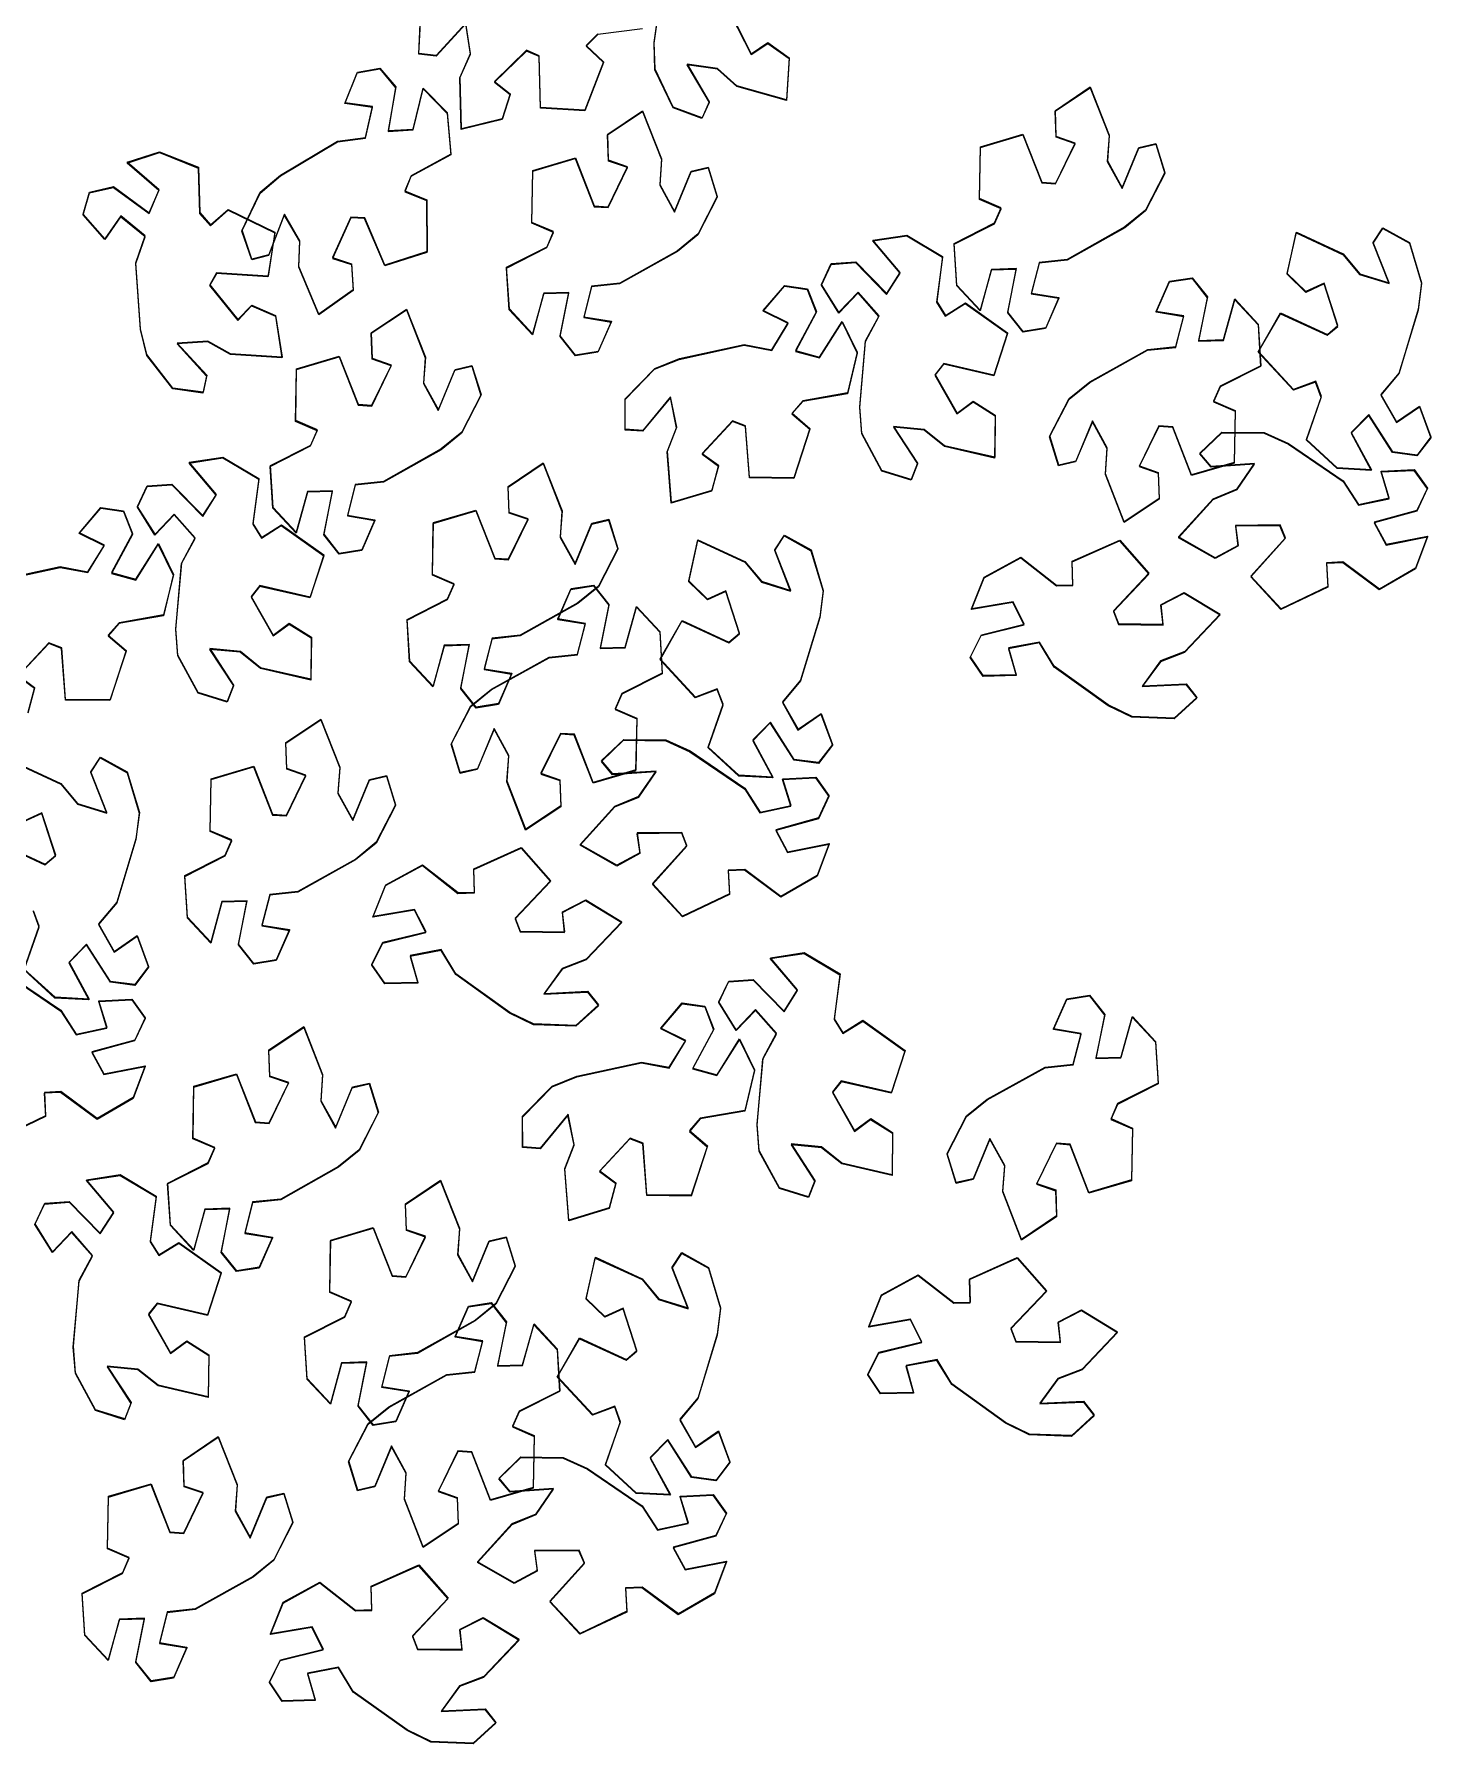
# Model space of a CAD drawing. Header units: centimetres. Extents: x -3096 to 17897, y -3131 to 15798.
# Drawn here: x 3014.8 to 3117.9, y 4202.6 to 4328.8 of the extents above; entities that cross this region are included whole.
import ezdxf

# ---------------------------------------------------------------- set-up
doc = ezdxf.new("R2010")
doc.units = ezdxf.units.CM
doc.layers.add('A-ANNO SYMB', color=3, linetype='Continuous', lineweight=13)
doc.layers.add('alberi', color=74, linetype='Continuous')

msp = doc.modelspace()

# ---------------------------------------------------------------- linework, layer by layer
at = {"layer": 'A-ANNO SYMB'}
for points in [[(3066.24, 4330.32), (3067.72, 4327.38), (3068.95, 4328.21), (3070.52, 4327.1), (3070.33, 4323.99), (3066.67, 4325.03), (3065.24, 4326.29), (3062.99, 4326.63), (3064.61, 4323.85), (3064.09, 4322.67), (3061.97, 4323.44), (3060.63, 4326.26), (3060.57, 4328.22), (3061.24, 4333.06)], [(3056.39, 4328.87), (3055.55, 4327.99), (3056.82, 4326.8), (3056.82, 4326.8), (3055.45, 4323.23), (3052.18, 4323.43), (3052.08, 4327.23), (3051.14, 4327.65), (3048.78, 4325.35), (3049.94, 4324.42), (3049.35, 4322.59), (3046.33, 4321.85), (3046.23, 4325.66), (3047, 4327.4), (3046.65, 4329.65), (3044.48, 4327.27), (3043.2, 4327.42), (3043.31, 4329.67)], [(3011.94, 4288.5), (3016.72, 4289.54), (3018.77, 4289.14), (3019.98, 4291.13), (3018.14, 4292.04), (3019.72, 4293.89), (3021.39, 4293.66), (3022.05, 4291.97), (3022.05, 4291.97), (3020.51, 4289.09), (3022.29, 4288.6), (3023.97, 4291.23), (3025.07, 4288.96), (3024.35, 4285.97), (3021.06, 4285.39), (3020.26, 4284.47), (3021.59, 4283.35), (3021.59, 4283.35), (3020.4, 4279.7), (3017.12, 4279.74), (3016.83, 4283.54), (3015.88, 4283.91), (3013.63, 4281.5), (3014.83, 4280.62), (3014.33, 4278.77)], [(3013.31, 4275.12), (3016.77, 4273.53), (3018, 4272.06), (3020.16, 4271.38), (3018.99, 4274.38), (3019.69, 4275.47), (3021.66, 4274.38), (3022.56, 4271.39), (3022.31, 4269.44), (3020.9, 4264.76), (3019.55, 4263.16), (3020.7, 4261.14), (3022.4, 4262.3), (3023.24, 4260.02), (3022.22, 4258.68), (3020.43, 4258.92), (3020.43, 4258.92), (3018.66, 4261.67), (3017.37, 4260.35), (3018.85, 4257.61), (3016.34, 4257.75), (3014.07, 4259.83), (3015.17, 4262.99), (3014.75, 4264.13)], [(3012.14, 4269.17), (3015.6, 4267.58), (3016.39, 4268.24), (3015.37, 4271.37), (3014.03, 4270.75)], [(3012.73, 4259.54), (3016.77, 4256.79), (3017.9, 4255.03), (3020.18, 4255.52), (3019.57, 4257.49), (3022, 4257.61), (3022.98, 4256.24), (3022.22, 4254.59), (3022.22, 4254.59), (3019.06, 4253.73), (3019.94, 4252.1), (3023, 4252.7), (3022.11, 4250.34), (3019.44, 4248.8), (3016.76, 4250.79), (3015.55, 4250.73), (3015.64, 4248.99), (3015.64, 4248.99), (3012.19, 4247.35)]]:
    msp.add_lwpolyline(points, dxfattribs=at)
for points in [[(3030.14, 4314.36), (3031.49, 4317.17), (3032.99, 4318.44), (3037.19, 4320.94), (3039.26, 4321.22), (3039.77, 4323.49), (3037.74, 4323.77), (3038.66, 4326.02), (3040.31, 4326.33), (3041.48, 4324.94), (3041.48, 4324.94), (3040.92, 4321.72), (3042.77, 4321.82), (3043.52, 4324.85), (3045.29, 4323.05), (3045.56, 4319.98), (3042.62, 4318.39), (3042.16, 4317.26), (3043.77, 4316.61), (3043.77, 4316.61), (3043.8, 4312.79), (3040.68, 4311.78), (3039.2, 4315.29), (3038.18, 4315.33), (3036.81, 4312.34), (3038.23, 4311.89), (3038.34, 4309.97), (3035.8, 4308.18), (3034.32, 4311.68), (3034.41, 4313.59), (3033.27, 4315.56), (3032.11, 4312.55), (3030.86, 4312.22)], [(3098.26, 4318.62), (3096.83, 4315.84), (3095.31, 4314.61), (3091.05, 4312.21), (3088.97, 4311.99), (3088.4, 4309.73), (3090.43, 4309.4), (3089.46, 4307.16), (3087.79, 4306.9), (3086.66, 4308.32), (3086.66, 4308.32), (3087.3, 4311.53), (3085.45, 4311.47), (3084.62, 4308.46), (3082.9, 4310.3), (3082.71, 4313.38), (3085.69, 4314.9), (3086.17, 4316.01), (3084.58, 4316.7), (3084.58, 4316.7), (3084.64, 4320.53), (3087.78, 4321.45), (3089.18, 4317.91), (3090.2, 4317.84), (3091.64, 4320.8), (3090.23, 4321.28), (3090.17, 4323.2), (3092.75, 4324.94), (3094.14, 4321.39), (3094.01, 4319.49), (3095.1, 4317.5), (3096.33, 4320.47), (3097.59, 4320.77)], [(3065.22, 4316.86), (3063.8, 4314.09), (3062.28, 4312.85), (3058.02, 4310.46), (3055.94, 4310.23), (3055.37, 4307.97), (3057.4, 4307.64), (3056.42, 4305.41), (3054.76, 4305.15), (3053.63, 4306.57), (3053.63, 4306.57), (3054.26, 4309.77), (3052.41, 4309.71), (3051.58, 4306.71), (3049.87, 4308.55), (3049.67, 4311.63), (3052.65, 4313.14), (3053.14, 4314.26), (3051.54, 4314.94), (3051.54, 4314.94), (3051.61, 4318.77), (3054.75, 4319.7), (3056.14, 4316.16), (3057.17, 4316.09), (3058.6, 4319.05), (3057.2, 4319.53), (3057.13, 4321.45), (3059.71, 4323.18), (3061.11, 4319.64), (3060.97, 4317.73), (3062.07, 4315.74), (3063.3, 4318.72), (3064.55, 4319.02)], [(3025.03, 4302.71), (3023.12, 4305.18), (3022.65, 4307.09), (3022.3, 4311.96), (3022.99, 4313.94), (3021.19, 4315.42), (3020.02, 4313.72), (3018.42, 4315.56), (3018.89, 4317.17), (3020.65, 4317.59), (3020.65, 4317.59), (3023.28, 4315.65), (3024.02, 4317.35), (3021.65, 4319.38), (3024.05, 4320.15), (3026.92, 4319.01), (3027.02, 4315.67), (3027.82, 4314.75), (3029.12, 4315.9), (3029.12, 4315.9), (3032.56, 4314.21), (3032.06, 4310.98), (3028.26, 4311.22), (3027.76, 4310.33), (3029.82, 4307.77), (3030.86, 4308.83), (3032.62, 4308.08), (3033.09, 4305), (3029.29, 4305.25), (3027.62, 4306.18), (3025.36, 4306.04), (3027.53, 4303.66), (3027.26, 4302.4)], [(3116.31, 4313.46), (3117.2, 4310.47), (3116.96, 4308.53), (3115.54, 4303.85), (3114.2, 4302.25), (3115.35, 4300.22), (3117.04, 4301.39), (3117.88, 4299.11), (3116.87, 4297.76), (3115.07, 4298), (3115.07, 4298), (3113.31, 4300.76), (3112.01, 4299.43), (3113.5, 4296.69), (3110.98, 4296.83), (3108.71, 4298.92), (3109.81, 4302.08), (3109.39, 4303.22), (3107.76, 4302.61), (3107.76, 4302.61), (3105.16, 4305.42), (3106.78, 4308.26), (3110.25, 4306.67), (3111.03, 4307.32), (3110.02, 4310.46), (3108.67, 4309.83), (3107.29, 4311.17), (3107.96, 4314.21), (3111.42, 4312.62), (3112.64, 4311.15), (3114.81, 4310.47), (3113.63, 4313.47), (3114.33, 4314.55)], [(3077.37, 4296.64), (3075.89, 4299.38), (3075.73, 4301.34), (3076.17, 4306.21), (3077.16, 4308.05), (3075.62, 4309.8), (3074.2, 4308.31), (3072.91, 4310.37), (3073.63, 4311.9), (3075.44, 4312.03), (3075.44, 4312.03), (3077.73, 4309.69), (3078.72, 4311.25), (3076.71, 4313.63), (3079.2, 4314), (3081.85, 4312.42), (3081.42, 4309.11), (3082.06, 4308.08), (3083.53, 4309.01), (3083.53, 4309.01), (3086.65, 4306.79), (3085.64, 4303.67), (3081.93, 4304.53), (3081.29, 4303.72), (3082.92, 4300.86), (3084.11, 4301.75), (3085.73, 4300.72), (3085.7, 4297.61), (3081.99, 4298.46), (3080.49, 4299.65), (3078.23, 4299.87), (3079.99, 4297.18), (3079.53, 4295.97)], [(3089.76, 4299.18), (3091.19, 4301.95), (3092.72, 4303.18), (3096.99, 4305.56), (3099.07, 4305.78), (3099.65, 4308.04), (3097.62, 4308.37), (3098.6, 4310.6), (3100.26, 4310.86), (3101.39, 4309.44), (3101.39, 4309.44), (3100.74, 4306.23), (3102.59, 4306.29), (3103.43, 4309.29), (3105.14, 4307.44), (3105.33, 4304.36), (3102.34, 4302.86), (3101.85, 4301.74), (3103.44, 4301.05), (3103.44, 4301.05), (3103.37, 4297.22), (3100.22, 4296.31), (3098.84, 4299.86), (3097.82, 4299.93), (3096.37, 4296.97), (3097.77, 4296.49), (3097.83, 4294.56), (3095.24, 4292.84), (3093.86, 4296.39), (3094, 4298.3), (3092.92, 4300.29), (3091.68, 4297.32), (3090.42, 4297.02)], [(3058.42, 4301.92), (3060.6, 4304.16), (3062.42, 4304.89), (3067.19, 4305.93), (3069.25, 4305.53), (3070.46, 4307.52), (3068.61, 4308.44), (3070.2, 4310.28), (3071.87, 4310.05), (3072.53, 4308.36), (3072.53, 4308.36), (3070.98, 4305.48), (3072.77, 4304.99), (3074.44, 4307.62), (3075.54, 4305.36), (3074.83, 4302.36), (3071.53, 4301.78), (3070.74, 4300.86), (3072.06, 4299.74), (3072.06, 4299.74), (3070.88, 4296.1), (3067.6, 4296.13), (3067.31, 4299.93), (3066.35, 4300.3), (3064.11, 4297.89), (3065.31, 4297.02), (3064.81, 4295.16), (3061.83, 4294.26), (3061.54, 4298.06), (3062.23, 4299.84), (3061.77, 4302.07), (3059.72, 4299.58), (3058.43, 4299.67)], [(3047.78, 4302.23), (3046.36, 4299.45), (3044.84, 4298.22), (3040.57, 4295.82), (3038.5, 4295.59), (3037.92, 4293.34), (3039.95, 4293), (3038.98, 4290.77), (3037.32, 4290.51), (3036.19, 4291.93), (3036.19, 4291.93), (3036.82, 4295.14), (3034.97, 4295.08), (3034.14, 4292.07), (3032.43, 4293.91), (3032.23, 4296.99), (3035.21, 4298.51), (3035.7, 4299.62), (3034.1, 4300.31), (3034.1, 4300.31), (3034.17, 4304.13), (3037.31, 4305.06), (3038.7, 4301.52), (3039.72, 4301.45), (3041.16, 4304.41), (3039.76, 4304.89), (3039.69, 4306.81), (3042.27, 4308.54), (3043.67, 4305), (3043.53, 4303.09), (3044.63, 4301.1), (3045.86, 4304.08), (3047.11, 4304.38)], [(3102.47, 4299.47), (3105.59, 4299.44), (3107.38, 4298.62), (3111.42, 4295.87), (3112.55, 4294.12), (3114.82, 4294.61), (3114.22, 4296.57), (3116.65, 4296.7), (3117.63, 4295.33), (3116.86, 4293.68), (3116.86, 4293.68), (3113.7, 4292.82), (3114.58, 4291.19), (3117.64, 4291.79), (3116.76, 4289.43), (3114.09, 4287.88), (3111.4, 4289.88), (3110.19, 4289.82), (3110.29, 4288.08), (3110.29, 4288.08), (3106.83, 4286.43), (3104.6, 4288.83), (3107.15, 4291.66), (3106.76, 4292.61), (3103.47, 4292.57), (3103.66, 4291.1), (3101.97, 4290.19), (3099.27, 4291.73), (3101.82, 4294.55), (3103.59, 4295.28), (3104.88, 4297.15), (3101.67, 4296.92), (3100.84, 4297.92)], [(3026.9, 4280.25), (3025.41, 4282.99), (3025.26, 4284.94), (3025.69, 4289.81), (3026.68, 4291.66), (3025.14, 4293.4), (3023.72, 4291.92), (3022.43, 4293.98), (3023.15, 4295.5), (3024.96, 4295.63), (3024.96, 4295.63), (3027.25, 4293.3), (3028.25, 4294.86), (3026.23, 4297.24), (3028.73, 4297.61), (3031.37, 4296.03), (3030.94, 4292.72), (3031.58, 4291.69), (3033.05, 4292.62), (3033.05, 4292.62), (3036.17, 4290.4), (3035.16, 4287.28), (3031.45, 4288.13), (3030.81, 4287.33), (3032.44, 4284.47), (3033.63, 4285.36), (3035.26, 4284.33), (3035.22, 4281.22), (3031.51, 4282.07), (3030.02, 4283.26), (3027.76, 4283.48), (3029.52, 4280.78), (3029.05, 4279.58)], [(3057.88, 4290.88), (3056.45, 4288.1), (3054.93, 4286.87), (3050.67, 4284.47), (3048.59, 4284.25), (3048.02, 4281.99), (3050.05, 4281.66), (3049.07, 4279.43), (3047.41, 4279.16), (3046.28, 4280.58), (3046.28, 4280.58), (3046.92, 4283.79), (3045.07, 4283.73), (3044.24, 4280.72), (3042.52, 4282.56), (3042.33, 4285.64), (3045.3, 4287.16), (3045.79, 4288.27), (3044.2, 4288.96), (3044.2, 4288.96), (3044.26, 4292.79), (3047.4, 4293.71), (3048.8, 4290.17), (3049.82, 4290.1), (3051.26, 4293.06), (3049.85, 4293.54), (3049.78, 4295.46), (3052.37, 4297.2), (3053.76, 4293.65), (3053.63, 4291.75), (3054.72, 4289.76), (3055.95, 4292.74), (3057.21, 4293.03)], [(3072.14, 4290.77), (3073.03, 4287.78), (3072.79, 4285.83), (3071.37, 4281.16), (3070.03, 4279.55), (3071.18, 4277.53), (3072.88, 4278.69), (3073.72, 4276.41), (3072.7, 4275.07), (3070.9, 4275.31), (3070.9, 4275.31), (3069.14, 4278.06), (3067.84, 4276.74), (3069.33, 4274), (3066.81, 4274.14), (3064.54, 4276.22), (3065.64, 4279.38), (3065.22, 4280.52), (3063.6, 4279.91), (3063.6, 4279.91), (3060.99, 4282.72), (3062.62, 4285.56), (3066.08, 4283.97), (3066.86, 4284.63), (3065.85, 4287.76), (3064.5, 4287.14), (3063.13, 4288.48), (3063.79, 4291.51), (3067.25, 4289.92), (3068.47, 4288.45), (3070.64, 4287.78), (3069.47, 4290.78), (3070.17, 4291.86)], [(3098.95, 4278.36), (3095.83, 4278.47), (3094.07, 4279.33), (3090.09, 4282.18), (3089.01, 4283.96), (3086.72, 4283.53), (3087.28, 4281.55), (3084.85, 4281.49), (3083.9, 4282.88), (3084.71, 4284.5), (3084.71, 4284.5), (3087.88, 4285.29), (3087.05, 4286.94), (3083.97, 4286.42), (3084.92, 4288.75), (3087.62, 4290.23), (3090.26, 4288.17), (3091.47, 4288.2), (3091.42, 4289.94), (3091.42, 4289.94), (3094.92, 4291.5), (3097.08, 4289.05), (3094.46, 4286.28), (3094.83, 4285.33), (3098.13, 4285.28), (3097.97, 4286.75), (3099.68, 4287.63), (3102.34, 4286.02), (3099.72, 4283.26), (3097.94, 4282.57), (3096.6, 4280.74), (3099.82, 4280.89), (3100.61, 4279.87)], [(3045.59, 4276.48), (3047.02, 4279.25), (3048.55, 4280.48), (3052.82, 4282.86), (3054.9, 4283.08), (3055.48, 4285.34), (3053.45, 4285.68), (3054.43, 4287.91), (3056.09, 4288.17), (3057.22, 4286.74), (3057.22, 4286.74), (3056.58, 4283.54), (3058.43, 4283.59), (3059.26, 4286.59), (3060.97, 4284.74), (3061.16, 4281.67), (3058.17, 4280.16), (3057.68, 4279.05), (3059.28, 4278.36), (3059.28, 4278.36), (3059.2, 4274.53), (3056.06, 4273.61), (3054.67, 4277.16), (3053.65, 4277.23), (3052.2, 4274.28), (3053.6, 4273.79), (3053.67, 4271.87), (3051.08, 4270.15), (3049.7, 4273.69), (3049.84, 4275.6), (3048.75, 4277.59), (3047.51, 4274.62), (3046.25, 4274.33)], [(3041.47, 4271.96), (3040.05, 4269.19), (3038.53, 4267.95), (3034.26, 4265.56), (3032.19, 4265.33), (3031.61, 4263.07), (3033.65, 4262.74), (3032.67, 4260.51), (3031.01, 4260.25), (3029.88, 4261.67), (3029.88, 4261.67), (3030.51, 4264.87), (3028.66, 4264.81), (3027.83, 4261.81), (3026.12, 4263.65), (3025.92, 4266.73), (3028.9, 4268.24), (3029.39, 4269.36), (3027.79, 4270.04), (3027.79, 4270.04), (3027.86, 4273.87), (3031, 4274.8), (3032.39, 4271.26), (3033.41, 4271.19), (3034.85, 4274.15), (3033.45, 4274.63), (3033.38, 4276.55), (3035.96, 4278.28), (3037.36, 4274.74), (3037.22, 4272.83), (3038.32, 4270.84), (3039.55, 4273.82), (3040.8, 4274.12)], [(3058.31, 4276.78), (3061.43, 4276.74), (3063.21, 4275.93), (3067.25, 4273.18), (3068.38, 4271.42), (3070.66, 4271.91), (3070.05, 4273.88), (3072.48, 4274), (3073.46, 4272.63), (3072.69, 4270.99), (3072.69, 4270.99), (3069.54, 4270.12), (3070.41, 4268.49), (3073.47, 4269.09), (3072.59, 4266.73), (3069.92, 4265.19), (3067.24, 4267.18), (3066.02, 4267.12), (3066.12, 4265.39), (3066.12, 4265.39), (3062.66, 4263.74), (3060.43, 4266.14), (3062.98, 4268.96), (3062.59, 4269.91), (3059.3, 4269.88), (3059.49, 4268.41), (3057.8, 4267.49), (3055.1, 4269.03), (3057.66, 4271.86), (3059.42, 4272.59), (3060.71, 4274.45), (3057.5, 4274.23), (3056.68, 4275.22)], [(3054.78, 4255.66), (3051.66, 4255.78), (3049.9, 4256.63), (3045.93, 4259.48), (3044.84, 4261.27), (3042.55, 4260.83), (3043.11, 4258.85), (3040.68, 4258.79), (3039.73, 4260.18), (3040.54, 4261.81), (3040.54, 4261.81), (3043.72, 4262.59), (3042.88, 4264.24), (3039.81, 4263.72), (3040.75, 4266.06), (3043.46, 4267.53), (3046.09, 4265.48), (3047.3, 4265.51), (3047.25, 4267.24), (3047.25, 4267.24), (3050.75, 4268.8), (3052.92, 4266.35), (3050.3, 4263.59), (3050.67, 4262.63), (3053.96, 4262.58), (3053.8, 4264.06), (3055.51, 4264.93), (3058.17, 4263.32), (3055.55, 4260.56), (3053.77, 4259.88), (3052.43, 4258.04), (3055.65, 4258.19), (3056.45, 4257.18)], [(3069.8, 4243.68), (3068.32, 4246.43), (3068.16, 4248.38), (3068.6, 4253.25), (3069.59, 4255.09), (3068.05, 4256.84), (3066.62, 4255.35), (3065.34, 4257.42), (3066.06, 4258.94), (3067.87, 4259.07), (3067.87, 4259.07), (3070.15, 4256.73), (3071.15, 4258.29), (3069.14, 4260.67), (3071.63, 4261.05), (3074.28, 4259.47), (3073.84, 4256.15), (3074.49, 4255.12), (3075.96, 4256.05), (3075.96, 4256.05), (3079.08, 4253.83), (3078.07, 4250.72), (3074.35, 4251.57), (3073.72, 4250.77), (3075.35, 4247.91), (3076.54, 4248.79), (3078.16, 4247.76), (3078.13, 4244.65), (3074.42, 4245.51), (3072.92, 4246.7), (3070.66, 4246.92), (3072.42, 4244.22), (3071.96, 4243.02)], [(3082.19, 4246.22), (3083.62, 4248.99), (3085.15, 4250.22), (3089.42, 4252.6), (3091.49, 4252.82), (3092.07, 4255.08), (3090.04, 4255.42), (3091.03, 4257.64), (3092.69, 4257.91), (3093.82, 4256.48), (3093.82, 4256.48), (3093.17, 4253.28), (3095.02, 4253.33), (3095.86, 4256.33), (3097.57, 4254.48), (3097.75, 4251.4), (3094.77, 4249.9), (3094.28, 4248.79), (3095.87, 4248.1), (3095.87, 4248.1), (3095.79, 4244.27), (3092.65, 4243.35), (3091.27, 4246.9), (3090.25, 4246.97), (3088.8, 4244.01), (3090.2, 4243.53), (3090.26, 4241.61), (3087.67, 4239.88), (3086.29, 4243.43), (3086.43, 4245.34), (3085.34, 4247.33), (3084.1, 4244.36), (3082.85, 4244.07)], [(3050.85, 4248.97), (3053.03, 4251.2), (3054.85, 4251.93), (3059.62, 4252.97), (3061.67, 4252.58), (3062.89, 4254.57), (3061.04, 4255.48), (3062.63, 4257.33), (3064.3, 4257.09), (3064.96, 4255.4), (3064.96, 4255.4), (3063.41, 4252.52), (3065.2, 4252.03), (3066.87, 4254.67), (3067.97, 4252.4), (3067.25, 4249.4), (3063.96, 4248.83), (3063.17, 4247.91), (3064.49, 4246.78), (3064.49, 4246.78), (3063.3, 4243.14), (3060.03, 4243.18), (3059.74, 4246.97), (3058.78, 4247.34), (3056.54, 4244.93), (3057.74, 4244.06), (3057.24, 4242.2), (3054.26, 4241.31), (3053.97, 4245.1), (3054.66, 4246.89), (3054.2, 4249.11), (3052.14, 4246.62), (3050.86, 4246.71)], [(3040.21, 4249.27), (3038.79, 4246.49), (3037.26, 4245.26), (3033, 4242.86), (3030.92, 4242.64), (3030.35, 4240.38), (3032.38, 4240.05), (3031.41, 4237.82), (3029.75, 4237.55), (3028.62, 4238.97), (3028.62, 4238.97), (3029.25, 4242.18), (3027.4, 4242.12), (3026.57, 4239.11), (3024.85, 4240.96), (3024.66, 4244.03), (3027.64, 4245.55), (3028.13, 4246.66), (3026.53, 4247.35), (3026.53, 4247.35), (3026.59, 4251.18), (3029.73, 4252.11), (3031.13, 4248.56), (3032.15, 4248.49), (3033.59, 4251.45), (3032.19, 4251.93), (3032.12, 4253.86), (3034.7, 4255.59), (3036.09, 4252.04), (3035.96, 4250.14), (3037.06, 4248.15), (3038.29, 4251.13), (3039.54, 4251.42)], [(3019.33, 4227.29), (3017.84, 4230.03), (3017.69, 4231.99), (3018.12, 4236.86), (3019.11, 4238.7), (3017.57, 4240.45), (3016.15, 4238.96), (3014.86, 4241.03), (3015.58, 4242.55), (3017.39, 4242.68), (3017.39, 4242.68), (3019.68, 4240.34), (3020.67, 4241.9), (3018.66, 4244.28), (3021.15, 4244.66), (3023.8, 4243.08), (3023.37, 4239.76), (3024.01, 4238.73), (3025.48, 4239.66), (3025.48, 4239.66), (3028.6, 4237.44), (3027.59, 4234.32), (3023.88, 4235.18), (3023.24, 4234.38), (3024.87, 4231.51), (3026.06, 4232.4), (3027.69, 4231.37), (3027.65, 4228.26), (3023.94, 4229.12), (3022.45, 4230.3), (3020.19, 4230.53), (3021.95, 4227.83), (3021.48, 4226.63)], [(3050.3, 4237.92), (3048.88, 4235.15), (3047.36, 4233.91), (3043.1, 4231.52), (3041.02, 4231.29), (3040.45, 4229.03), (3042.48, 4228.7), (3041.5, 4226.47), (3039.84, 4226.2), (3038.71, 4227.62), (3038.71, 4227.62), (3039.34, 4230.83), (3037.49, 4230.77), (3036.67, 4227.76), (3034.95, 4229.61), (3034.75, 4232.69), (3037.73, 4234.2), (3038.22, 4235.31), (3036.63, 4236), (3036.63, 4236), (3036.69, 4239.83), (3039.83, 4240.76), (3041.23, 4237.21), (3042.25, 4237.14), (3043.68, 4240.11), (3042.28, 4240.59), (3042.21, 4242.51), (3044.8, 4244.24), (3046.19, 4240.7), (3046.06, 4238.79), (3047.15, 4236.8), (3048.38, 4239.78), (3049.64, 4240.07)], [(3064.57, 4237.81), (3065.46, 4234.82), (3065.22, 4232.88), (3063.8, 4228.2), (3062.46, 4226.6), (3063.61, 4224.57), (3065.3, 4225.74), (3066.14, 4223.45), (3065.13, 4222.11), (3063.33, 4222.35), (3063.33, 4222.35), (3061.57, 4225.11), (3060.27, 4223.78), (3061.76, 4221.04), (3059.24, 4221.18), (3056.97, 4223.27), (3058.07, 4226.42), (3057.65, 4227.56), (3056.03, 4226.96), (3056.03, 4226.96), (3053.42, 4229.76), (3055.05, 4232.61), (3058.51, 4231.02), (3059.29, 4231.67), (3058.28, 4234.8), (3056.93, 4234.18), (3055.55, 4235.52), (3056.22, 4238.56), (3059.68, 4236.96), (3060.9, 4235.5), (3063.07, 4234.82), (3061.89, 4237.82), (3062.6, 4238.9)], [(3091.38, 4225.4), (3088.26, 4225.51), (3086.5, 4226.37), (3082.52, 4229.22), (3081.44, 4231.01), (3079.15, 4230.57), (3079.71, 4228.59), (3077.27, 4228.53), (3076.33, 4229.92), (3077.14, 4231.55), (3077.14, 4231.55), (3080.31, 4232.33), (3079.48, 4233.98), (3076.4, 4233.46), (3077.35, 4235.79), (3080.05, 4237.27), (3082.68, 4235.22), (3083.9, 4235.25), (3083.85, 4236.98), (3083.85, 4236.98), (3087.34, 4238.54), (3089.51, 4236.09), (3086.89, 4233.33), (3087.26, 4232.37), (3090.55, 4232.32), (3090.4, 4233.8), (3092.11, 4234.67), (3094.77, 4233.06), (3092.15, 4230.3), (3090.36, 4229.62), (3089.03, 4227.78), (3092.24, 4227.93), (3093.04, 4226.92)], [(3038.02, 4223.53), (3039.45, 4226.3), (3040.98, 4227.53), (3045.25, 4229.91), (3047.33, 4230.13), (3047.91, 4232.38), (3045.88, 4232.72), (3046.86, 4234.95), (3048.52, 4235.21), (3049.65, 4233.79), (3049.65, 4233.79), (3049, 4230.58), (3050.85, 4230.63), (3051.69, 4233.64), (3053.4, 4231.79), (3053.59, 4228.71), (3050.6, 4227.2), (3050.11, 4226.09), (3051.71, 4225.4), (3051.71, 4225.4), (3051.63, 4221.57), (3048.48, 4220.65), (3047.1, 4224.2), (3046.08, 4224.28), (3044.63, 4221.32), (3046.03, 4220.83), (3046.09, 4218.91), (3043.5, 4217.19), (3042.13, 4220.74), (3042.26, 4222.64), (3041.18, 4224.64), (3039.94, 4221.66), (3038.68, 4221.37)], [(3033.9, 4219.01), (3032.48, 4216.23), (3030.95, 4215), (3026.69, 4212.6), (3024.62, 4212.38), (3024.04, 4210.12), (3026.07, 4209.79), (3025.1, 4207.56), (3023.44, 4207.29), (3022.31, 4208.71), (3022.31, 4208.71), (3022.94, 4211.92), (3021.09, 4211.86), (3020.26, 4208.85), (3018.54, 4210.69), (3018.35, 4213.77), (3021.33, 4215.29), (3021.82, 4216.4), (3020.22, 4217.09), (3020.22, 4217.09), (3020.28, 4220.92), (3023.43, 4221.84), (3024.82, 4218.3), (3025.84, 4218.23), (3027.28, 4221.19), (3025.88, 4221.67), (3025.81, 4223.59), (3028.39, 4225.33), (3029.78, 4221.78), (3029.65, 4219.88), (3030.75, 4217.89), (3031.98, 4220.87), (3033.23, 4221.16)], [(3050.73, 4223.82), (3053.85, 4223.78), (3055.64, 4222.97), (3059.68, 4220.22), (3060.81, 4218.46), (3063.09, 4218.96), (3062.48, 4220.92), (3064.91, 4221.04), (3065.89, 4219.67), (3065.12, 4218.03), (3065.12, 4218.03), (3061.97, 4217.17), (3062.84, 4215.54), (3065.9, 4216.14), (3065.02, 4213.78), (3062.35, 4212.23), (3059.67, 4214.22), (3058.45, 4214.16), (3058.55, 4212.43), (3058.55, 4212.43), (3055.09, 4210.78), (3052.86, 4213.18), (3055.41, 4216.01), (3055.02, 4216.95), (3051.73, 4216.92), (3051.92, 4215.45), (3050.23, 4214.53), (3047.53, 4216.08), (3050.08, 4218.9), (3051.85, 4219.63), (3053.14, 4221.5), (3049.93, 4221.27), (3049.11, 4222.26)], [(3047.21, 4202.7), (3044.09, 4202.82), (3042.33, 4203.68), (3038.35, 4206.52), (3037.27, 4208.31), (3034.98, 4207.87), (3035.54, 4205.89), (3033.11, 4205.83), (3032.16, 4207.23), (3032.97, 4208.85), (3032.97, 4208.85), (3036.15, 4209.63), (3035.31, 4211.29), (3032.24, 4210.76), (3033.18, 4213.1), (3035.88, 4214.58), (3038.52, 4212.52), (3039.73, 4212.55), (3039.68, 4214.29), (3039.68, 4214.29), (3043.18, 4215.85), (3045.35, 4213.39), (3042.73, 4210.63), (3043.09, 4209.67), (3046.39, 4209.63), (3046.23, 4211.1), (3047.94, 4211.98), (3050.6, 4210.37), (3047.98, 4207.61), (3046.2, 4206.92), (3044.86, 4205.09), (3048.08, 4205.23), (3048.88, 4204.22)]]:
    msp.add_lwpolyline(points, close=True, dxfattribs=at)
at = {"layer": 'alberi'}
for points in [[(3066.23, 4330.26), (3067.71, 4327.33), (3068.95, 4328.15), (3070.52, 4327.04), (3070.33, 4323.93), (3066.67, 4324.98), (3065.23, 4326.24), (3062.98, 4326.57), (3064.61, 4323.79), (3064.08, 4322.61), (3061.96, 4323.39), (3060.62, 4326.2), (3060.56, 4328.16), (3061.24, 4333)], [(3059.7, 4329.22), (3056.39, 4328.82), (3055.55, 4327.94), (3056.81, 4326.75), (3056.81, 4326.75), (3055.44, 4323.17), (3052.18, 4323.37), (3052.07, 4327.18), (3051.14, 4327.59), (3048.78, 4325.3), (3049.93, 4324.37), (3049.34, 4322.54), (3046.32, 4321.79), (3046.22, 4325.6), (3047, 4327.35), (3046.65, 4329.59), (3044.47, 4327.21), (3043.19, 4327.36), (3043.3, 4329.61)], [(3011.93, 4288.44), (3016.71, 4289.48), (3018.76, 4289.09), (3019.97, 4291.08), (3018.13, 4291.99), (3019.72, 4293.84), (3021.38, 4293.6), (3022.05, 4291.91), (3022.05, 4291.91), (3020.5, 4289.03), (3022.29, 4288.54), (3023.96, 4291.18), (3025.06, 4288.91), (3024.34, 4285.91), (3021.05, 4285.34), (3020.26, 4284.42), (3021.58, 4283.29), (3021.58, 4283.29), (3020.39, 4279.65), (3017.12, 4279.69), (3016.82, 4283.48), (3015.87, 4283.85), (3013.62, 4281.44), (3014.82, 4280.57), (3014.33, 4278.71)], [(3013.31, 4275.07), (3016.77, 4273.47), (3017.99, 4272.01), (3020.16, 4271.33), (3018.98, 4274.33), (3019.68, 4275.41), (3021.66, 4274.32), (3022.55, 4271.33), (3022.31, 4269.39), (3020.89, 4264.71), (3019.55, 4263.11), (3020.7, 4261.08), (3022.39, 4262.25), (3023.23, 4259.96), (3022.22, 4258.62), (3020.42, 4258.86), (3020.42, 4258.86), (3018.65, 4261.62), (3017.36, 4260.29), (3018.84, 4257.55), (3016.33, 4257.69), (3014.06, 4259.78), (3015.16, 4262.93), (3014.74, 4264.07)], [(3012.13, 4269.12), (3015.59, 4267.53), (3016.38, 4268.18), (3015.37, 4271.31), (3014.02, 4270.69)], [(3012.73, 4259.48), (3016.77, 4256.73), (3017.9, 4254.97), (3020.17, 4255.47), (3019.56, 4257.43), (3022, 4257.55), (3022.98, 4256.18), (3022.21, 4254.54), (3022.21, 4254.54), (3019.05, 4253.68), (3019.93, 4252.05), (3022.99, 4252.65), (3022.11, 4250.29), (3019.44, 4248.74), (3016.75, 4250.73), (3015.54, 4250.67), (3015.64, 4248.94), (3015.64, 4248.94), (3012.18, 4247.29)]]:
    msp.add_lwpolyline(points, dxfattribs=at)
for points in [[(3030.13, 4314.3), (3031.49, 4317.11), (3032.98, 4318.38), (3037.18, 4320.88), (3039.25, 4321.16), (3039.77, 4323.43), (3037.73, 4323.71), (3038.65, 4325.97), (3040.3, 4326.28), (3041.47, 4324.88), (3041.47, 4324.88), (3040.92, 4321.66), (3042.76, 4321.77), (3043.52, 4324.79), (3045.28, 4322.99), (3045.55, 4319.92), (3042.61, 4318.33), (3042.15, 4317.21), (3043.76, 4316.56), (3043.76, 4316.56), (3043.79, 4312.73), (3040.68, 4311.73), (3039.19, 4315.23), (3038.17, 4315.28), (3036.81, 4312.28), (3038.22, 4311.84), (3038.34, 4309.92), (3035.8, 4308.12), (3034.32, 4311.63), (3034.4, 4313.54), (3033.26, 4315.5), (3032.1, 4312.49), (3030.86, 4312.17)], [(3098.25, 4318.56), (3096.83, 4315.79), (3095.31, 4314.55), (3091.04, 4312.16), (3088.97, 4311.93), (3088.39, 4309.67), (3090.42, 4309.34), (3089.45, 4307.11), (3087.79, 4306.84), (3086.66, 4308.26), (3086.66, 4308.26), (3087.29, 4311.47), (3085.44, 4311.41), (3084.61, 4308.41), (3082.9, 4310.25), (3082.7, 4313.33), (3085.68, 4314.84), (3086.17, 4315.95), (3084.57, 4316.64), (3084.57, 4316.64), (3084.64, 4320.47), (3087.78, 4321.4), (3089.17, 4317.85), (3090.19, 4317.78), (3091.63, 4320.75), (3090.23, 4321.23), (3090.16, 4323.15), (3092.74, 4324.88), (3094.14, 4321.34), (3094, 4319.43), (3095.1, 4317.44), (3096.33, 4320.42), (3097.58, 4320.71)], [(3065.22, 4316.81), (3063.79, 4314.03), (3062.27, 4312.8), (3058.01, 4310.4), (3055.93, 4310.18), (3055.36, 4307.92), (3057.39, 4307.59), (3056.41, 4305.36), (3054.75, 4305.09), (3053.62, 4306.51), (3053.62, 4306.51), (3054.26, 4309.72), (3052.4, 4309.66), (3051.58, 4306.65), (3049.86, 4308.5), (3049.67, 4311.57), (3052.64, 4313.09), (3053.13, 4314.2), (3051.54, 4314.89), (3051.54, 4314.89), (3051.6, 4318.72), (3054.74, 4319.65), (3056.14, 4316.1), (3057.16, 4316.03), (3058.6, 4318.99), (3057.19, 4319.47), (3057.12, 4321.4), (3059.71, 4323.13), (3061.1, 4319.58), (3060.97, 4317.68), (3062.06, 4315.69), (3063.29, 4318.67), (3064.55, 4318.96)], [(3025.02, 4302.66), (3023.11, 4305.13), (3022.65, 4307.03), (3022.3, 4311.91), (3022.98, 4313.88), (3021.18, 4315.36), (3020.01, 4313.67), (3018.41, 4315.5), (3018.88, 4317.12), (3020.65, 4317.53), (3020.65, 4317.53), (3023.28, 4315.59), (3024.01, 4317.29), (3021.65, 4319.32), (3024.04, 4320.09), (3026.91, 4318.95), (3027.01, 4315.61), (3027.81, 4314.7), (3029.11, 4315.85), (3029.11, 4315.85), (3032.55, 4314.16), (3032.05, 4310.92), (3028.25, 4311.17), (3027.75, 4310.28), (3029.82, 4307.71), (3030.85, 4308.78), (3032.62, 4308.02), (3033.08, 4304.94), (3029.28, 4305.2), (3027.62, 4306.13), (3025.35, 4305.99), (3027.52, 4303.6), (3027.25, 4302.34)], [(3116.3, 4313.41), (3117.2, 4310.42), (3116.95, 4308.47), (3115.53, 4303.8), (3114.19, 4302.19), (3115.34, 4300.17), (3117.04, 4301.34), (3117.88, 4299.05), (3116.86, 4297.71), (3115.06, 4297.95), (3115.06, 4297.95), (3113.3, 4300.7), (3112, 4299.38), (3113.49, 4296.64), (3110.97, 4296.78), (3108.7, 4298.86), (3109.8, 4302.02), (3109.38, 4303.16), (3107.76, 4302.55), (3107.76, 4302.55), (3105.15, 4305.36), (3106.78, 4308.2), (3110.24, 4306.61), (3111.03, 4307.27), (3110.01, 4310.4), (3108.67, 4309.78), (3107.29, 4311.12), (3107.95, 4314.16), (3111.41, 4312.56), (3112.63, 4311.09), (3114.8, 4310.42), (3113.63, 4313.42), (3114.33, 4314.5)], [(3077.37, 4296.58), (3075.88, 4299.33), (3075.73, 4301.28), (3076.16, 4306.15), (3077.15, 4307.99), (3075.61, 4309.74), (3074.19, 4308.25), (3072.9, 4310.32), (3073.62, 4311.84), (3075.43, 4311.97), (3075.43, 4311.97), (3077.72, 4309.63), (3078.72, 4311.19), (3076.7, 4313.57), (3079.2, 4313.95), (3081.84, 4312.37), (3081.41, 4309.06), (3082.05, 4308.02), (3083.52, 4308.95), (3083.52, 4308.95), (3086.64, 4306.73), (3085.63, 4303.62), (3081.92, 4304.47), (3081.28, 4303.67), (3082.91, 4300.81), (3084.1, 4301.69), (3085.73, 4300.66), (3085.69, 4297.55), (3081.98, 4298.41), (3080.49, 4299.6), (3078.23, 4299.82), (3079.99, 4297.12), (3079.52, 4295.92)], [(3089.75, 4299.12), (3091.18, 4301.89), (3092.71, 4303.12), (3096.98, 4305.5), (3099.06, 4305.72), (3099.64, 4307.98), (3097.61, 4308.32), (3098.59, 4310.55), (3100.26, 4310.81), (3101.38, 4309.38), (3101.38, 4309.38), (3100.74, 4306.18), (3102.59, 4306.23), (3103.42, 4309.23), (3105.13, 4307.38), (3105.32, 4304.31), (3102.34, 4302.8), (3101.84, 4301.69), (3103.44, 4301), (3103.44, 4301), (3103.36, 4297.17), (3100.22, 4296.25), (3098.83, 4299.8), (3097.81, 4299.87), (3096.36, 4296.92), (3097.76, 4296.43), (3097.83, 4294.51), (3095.24, 4292.79), (3093.86, 4296.33), (3094, 4298.24), (3092.91, 4300.23), (3091.67, 4297.26), (3090.41, 4296.97)], [(3058.42, 4301.87), (3060.59, 4304.1), (3062.41, 4304.83), (3067.19, 4305.87), (3069.24, 4305.48), (3070.45, 4307.47), (3068.61, 4308.38), (3070.19, 4310.23), (3071.86, 4309.99), (3072.52, 4308.3), (3072.52, 4308.3), (3070.98, 4305.42), (3072.76, 4304.94), (3074.44, 4307.57), (3075.54, 4305.3), (3074.82, 4302.3), (3071.53, 4301.73), (3070.73, 4300.81), (3072.06, 4299.68), (3072.06, 4299.68), (3070.87, 4296.04), (3067.59, 4296.08), (3067.3, 4299.87), (3066.35, 4300.24), (3064.1, 4297.83), (3065.3, 4296.96), (3064.8, 4295.1), (3061.82, 4294.21), (3061.53, 4298), (3062.22, 4299.79), (3061.76, 4302.01), (3059.71, 4299.53), (3058.42, 4299.61)], [(3047.77, 4302.17), (3046.35, 4299.39), (3044.83, 4298.16), (3040.57, 4295.76), (3038.49, 4295.54), (3037.92, 4293.28), (3039.95, 4292.95), (3038.97, 4290.72), (3037.31, 4290.45), (3036.18, 4291.87), (3036.18, 4291.87), (3036.81, 4295.08), (3034.96, 4295.02), (3034.14, 4292.01), (3032.42, 4293.86), (3032.22, 4296.93), (3035.2, 4298.45), (3035.69, 4299.56), (3034.09, 4300.25), (3034.09, 4300.25), (3034.16, 4304.08), (3037.3, 4305.01), (3038.7, 4301.46), (3039.72, 4301.39), (3041.15, 4304.36), (3039.75, 4304.84), (3039.68, 4306.76), (3042.27, 4308.49), (3043.66, 4304.95), (3043.53, 4303.04), (3044.62, 4301.05), (3045.85, 4304.03), (3047.1, 4304.32)], [(3102.47, 4299.42), (3105.59, 4299.38), (3107.37, 4298.57), (3111.41, 4295.82), (3112.54, 4294.06), (3114.82, 4294.55), (3114.21, 4296.52), (3116.64, 4296.64), (3117.62, 4295.27), (3116.85, 4293.63), (3116.85, 4293.63), (3113.7, 4292.76), (3114.58, 4291.13), (3117.64, 4291.73), (3116.75, 4289.37), (3114.08, 4287.83), (3111.4, 4289.82), (3110.18, 4289.76), (3110.28, 4288.03), (3110.28, 4288.03), (3106.82, 4286.38), (3104.59, 4288.78), (3107.14, 4291.61), (3106.75, 4292.55), (3103.46, 4292.52), (3103.65, 4291.05), (3101.96, 4290.13), (3099.26, 4291.67), (3101.82, 4294.5), (3103.58, 4295.23), (3104.88, 4297.09), (3101.66, 4296.87), (3100.84, 4297.86)], [(3026.89, 4280.19), (3025.41, 4282.94), (3025.25, 4284.89), (3025.68, 4289.76), (3026.67, 4291.6), (3025.13, 4293.35), (3023.71, 4291.86), (3022.42, 4293.93), (3023.14, 4295.45), (3024.95, 4295.58), (3024.95, 4295.58), (3027.24, 4293.24), (3028.24, 4294.8), (3026.23, 4297.18), (3028.72, 4297.56), (3031.37, 4295.98), (3030.93, 4292.66), (3031.58, 4291.63), (3033.04, 4292.56), (3033.04, 4292.56), (3036.17, 4290.34), (3035.15, 4287.23), (3031.44, 4288.08), (3030.81, 4287.28), (3032.44, 4284.42), (3033.63, 4285.3), (3035.25, 4284.27), (3035.22, 4281.16), (3031.51, 4282.02), (3030.01, 4283.21), (3027.75, 4283.43), (3029.51, 4280.73), (3029.04, 4279.53)], [(3057.87, 4290.82), (3056.45, 4288.05), (3054.92, 4286.81), (3050.66, 4284.42), (3048.58, 4284.19), (3048.01, 4281.93), (3050.04, 4281.6), (3049.07, 4279.37), (3047.41, 4279.1), (3046.28, 4280.52), (3046.28, 4280.52), (3046.91, 4283.73), (3045.06, 4283.67), (3044.23, 4280.67), (3042.51, 4282.51), (3042.32, 4285.59), (3045.3, 4287.1), (3045.79, 4288.22), (3044.19, 4288.9), (3044.19, 4288.9), (3044.25, 4292.73), (3047.39, 4293.66), (3048.79, 4290.12), (3049.81, 4290.04), (3051.25, 4293.01), (3049.85, 4293.49), (3049.78, 4295.41), (3052.36, 4297.14), (3053.75, 4293.6), (3053.62, 4291.69), (3054.72, 4289.7), (3055.95, 4292.68), (3057.2, 4292.97)], [(3072.13, 4290.71), (3073.03, 4287.72), (3072.78, 4285.78), (3071.37, 4281.1), (3070.02, 4279.5), (3071.17, 4277.47), (3072.87, 4278.64), (3073.71, 4276.35), (3072.69, 4275.01), (3070.9, 4275.25), (3070.9, 4275.25), (3069.13, 4278.01), (3067.84, 4276.68), (3069.32, 4273.94), (3066.81, 4274.08), (3064.54, 4276.17), (3065.64, 4279.32), (3065.22, 4280.47), (3063.59, 4279.86), (3063.59, 4279.86), (3060.99, 4282.66), (3062.61, 4285.51), (3066.07, 4283.92), (3066.86, 4284.57), (3065.84, 4287.71), (3064.5, 4287.08), (3063.12, 4288.42), (3063.78, 4291.46), (3067.24, 4289.87), (3068.47, 4288.4), (3070.63, 4287.72), (3069.46, 4290.72), (3070.16, 4291.8)], [(3098.94, 4278.3), (3095.82, 4278.42), (3094.06, 4279.27), (3090.09, 4282.12), (3089, 4283.91), (3086.71, 4283.47), (3087.27, 4281.49), (3084.84, 4281.43), (3083.89, 4282.82), (3084.7, 4284.45), (3084.7, 4284.45), (3087.88, 4285.23), (3087.04, 4286.88), (3083.97, 4286.36), (3084.91, 4288.7), (3087.62, 4290.18), (3090.25, 4288.12), (3091.46, 4288.15), (3091.41, 4289.88), (3091.41, 4289.88), (3094.91, 4291.44), (3097.08, 4288.99), (3094.46, 4286.23), (3094.83, 4285.27), (3098.12, 4285.22), (3097.96, 4286.7), (3099.67, 4287.57), (3102.33, 4285.97), (3099.71, 4283.2), (3097.93, 4282.52), (3096.59, 4280.68), (3099.81, 4280.83), (3100.61, 4279.82)], [(3045.58, 4276.43), (3047.02, 4279.2), (3048.54, 4280.43), (3052.81, 4282.81), (3054.89, 4283.03), (3055.47, 4285.28), (3053.44, 4285.62), (3054.42, 4287.85), (3056.09, 4288.11), (3057.21, 4286.69), (3057.21, 4286.69), (3056.57, 4283.48), (3058.42, 4283.53), (3059.26, 4286.54), (3060.97, 4284.69), (3061.15, 4281.61), (3058.17, 4280.11), (3057.68, 4278.99), (3059.27, 4278.3), (3059.27, 4278.3), (3059.19, 4274.47), (3056.05, 4273.56), (3054.66, 4277.1), (3053.64, 4277.18), (3052.2, 4274.22), (3053.6, 4273.74), (3053.66, 4271.81), (3051.07, 4270.09), (3049.69, 4273.64), (3049.83, 4275.55), (3048.74, 4277.54), (3047.5, 4274.56), (3046.25, 4274.27)], [(3041.46, 4271.91), (3040.04, 4269.13), (3038.52, 4267.9), (3034.26, 4265.5), (3032.18, 4265.28), (3031.61, 4263.02), (3033.64, 4262.69), (3032.66, 4260.46), (3031, 4260.19), (3029.87, 4261.61), (3029.87, 4261.61), (3030.5, 4264.82), (3028.65, 4264.76), (3027.83, 4261.75), (3026.11, 4263.6), (3025.91, 4266.67), (3028.89, 4268.19), (3029.38, 4269.3), (3027.78, 4269.99), (3027.78, 4269.99), (3027.85, 4273.82), (3030.99, 4274.75), (3032.39, 4271.2), (3033.41, 4271.13), (3034.84, 4274.09), (3033.44, 4274.58), (3033.37, 4276.5), (3035.96, 4278.23), (3037.35, 4274.68), (3037.22, 4272.78), (3038.31, 4270.79), (3039.54, 4273.77), (3040.8, 4274.06)], [(3058.3, 4276.72), (3061.42, 4276.68), (3063.2, 4275.87), (3067.24, 4273.12), (3068.37, 4271.36), (3070.65, 4271.86), (3070.04, 4273.82), (3072.47, 4273.94), (3073.45, 4272.57), (3072.69, 4270.93), (3072.69, 4270.93), (3069.53, 4270.07), (3070.41, 4268.44), (3073.47, 4269.04), (3072.58, 4266.68), (3069.91, 4265.13), (3067.23, 4267.12), (3066.02, 4267.07), (3066.11, 4265.33), (3066.11, 4265.33), (3062.66, 4263.68), (3060.43, 4266.08), (3062.98, 4268.91), (3062.59, 4269.86), (3059.29, 4269.82), (3059.49, 4268.35), (3057.8, 4267.43), (3055.1, 4268.98), (3057.65, 4271.8), (3059.42, 4272.53), (3060.71, 4274.4), (3057.49, 4274.17), (3056.67, 4275.16)], [(3054.77, 4255.61), (3051.66, 4255.72), (3049.89, 4256.58), (3045.92, 4259.42), (3044.84, 4261.21), (3042.55, 4260.77), (3043.11, 4258.79), (3040.67, 4258.73), (3039.73, 4260.13), (3040.54, 4261.75), (3040.54, 4261.75), (3043.71, 4262.54), (3042.87, 4264.19), (3039.8, 4263.66), (3040.74, 4266), (3043.45, 4267.48), (3046.08, 4265.42), (3047.3, 4265.45), (3047.24, 4267.19), (3047.24, 4267.19), (3050.74, 4268.75), (3052.91, 4266.3), (3050.29, 4263.53), (3050.66, 4262.58), (3053.95, 4262.53), (3053.79, 4264), (3055.5, 4264.88), (3058.17, 4263.27), (3055.55, 4260.51), (3053.76, 4259.82), (3052.42, 4257.99), (3055.64, 4258.13), (3056.44, 4257.12)], [(3069.8, 4243.63), (3068.31, 4246.37), (3068.16, 4248.32), (3068.59, 4253.19), (3069.58, 4255.03), (3068.04, 4256.78), (3066.62, 4255.3), (3065.33, 4257.36), (3066.05, 4258.88), (3067.86, 4259.01), (3067.86, 4259.01), (3070.15, 4256.68), (3071.14, 4258.24), (3069.13, 4260.62), (3071.62, 4260.99), (3074.27, 4259.41), (3073.84, 4256.1), (3074.48, 4255.07), (3075.95, 4255.99), (3075.95, 4255.99), (3079.07, 4253.78), (3078.06, 4250.66), (3074.35, 4251.51), (3073.71, 4250.71), (3075.34, 4247.85), (3076.53, 4248.74), (3078.16, 4247.71), (3078.12, 4244.6), (3074.41, 4245.45), (3072.92, 4246.64), (3070.66, 4246.86), (3072.42, 4244.16), (3071.95, 4242.96)], [(3082.18, 4246.17), (3083.61, 4248.94), (3085.14, 4250.17), (3089.41, 4252.55), (3091.49, 4252.77), (3092.07, 4255.02), (3090.04, 4255.36), (3091.02, 4257.59), (3092.68, 4257.85), (3093.81, 4256.43), (3093.81, 4256.43), (3093.16, 4253.22), (3095.01, 4253.27), (3095.85, 4256.28), (3097.56, 4254.43), (3097.75, 4251.35), (3094.76, 4249.84), (3094.27, 4248.73), (3095.87, 4248.04), (3095.87, 4248.04), (3095.79, 4244.21), (3092.64, 4243.29), (3091.26, 4246.84), (3090.24, 4246.92), (3088.79, 4243.96), (3090.19, 4243.47), (3090.26, 4241.55), (3087.67, 4239.83), (3086.29, 4243.38), (3086.43, 4245.28), (3085.34, 4247.28), (3084.1, 4244.3), (3082.84, 4244.01)], [(3050.84, 4248.91), (3053.02, 4251.14), (3054.84, 4251.88), (3059.62, 4252.91), (3061.67, 4252.52), (3062.88, 4254.51), (3061.04, 4255.42), (3062.62, 4257.27), (3064.29, 4257.04), (3064.95, 4255.35), (3064.95, 4255.35), (3063.4, 4252.47), (3065.19, 4251.98), (3066.86, 4254.61), (3067.96, 4252.34), (3067.25, 4249.34), (3063.95, 4248.77), (3063.16, 4247.85), (3064.48, 4246.72), (3064.48, 4246.72), (3063.3, 4243.08), (3060.02, 4243.12), (3059.73, 4246.92), (3058.77, 4247.29), (3056.53, 4244.88), (3057.73, 4244), (3057.23, 4242.15), (3054.25, 4241.25), (3053.96, 4245.05), (3054.65, 4246.83), (3054.19, 4249.05), (3052.14, 4246.57), (3050.85, 4246.66)], [(3040.2, 4249.21), (3038.78, 4246.44), (3037.26, 4245.2), (3033, 4242.81), (3030.92, 4242.58), (3030.35, 4240.32), (3032.38, 4239.99), (3031.4, 4237.76), (3029.74, 4237.5), (3028.61, 4238.91), (3028.61, 4238.91), (3029.24, 4242.12), (3027.39, 4242.06), (3026.56, 4239.06), (3024.85, 4240.9), (3024.65, 4243.98), (3027.63, 4245.49), (3028.12, 4246.61), (3026.52, 4247.29), (3026.52, 4247.29), (3026.59, 4251.12), (3029.73, 4252.05), (3031.12, 4248.51), (3032.15, 4248.44), (3033.58, 4251.4), (3032.18, 4251.88), (3032.11, 4253.8), (3034.7, 4255.53), (3036.09, 4251.99), (3035.95, 4250.08), (3037.05, 4248.09), (3038.28, 4251.07), (3039.53, 4251.37)], [(3019.32, 4227.24), (3017.84, 4229.98), (3017.68, 4231.93), (3018.11, 4236.8), (3019.1, 4238.64), (3017.56, 4240.39), (3016.14, 4238.91), (3014.85, 4240.97), (3015.57, 4242.49), (3017.38, 4242.62), (3017.38, 4242.62), (3019.67, 4240.28), (3020.67, 4241.84), (3018.66, 4244.23), (3021.15, 4244.6), (3023.8, 4243.02), (3023.36, 4239.71), (3024, 4238.68), (3025.47, 4239.6), (3025.47, 4239.6), (3028.59, 4237.38), (3027.58, 4234.27), (3023.87, 4235.12), (3023.23, 4234.32), (3024.87, 4231.46), (3026.06, 4232.34), (3027.68, 4231.31), (3027.65, 4228.2), (3023.94, 4229.06), (3022.44, 4230.25), (3020.18, 4230.47), (3021.94, 4227.77), (3021.47, 4226.57)], [(3050.3, 4237.87), (3048.87, 4235.09), (3047.35, 4233.86), (3043.09, 4231.46), (3041.01, 4231.23), (3040.44, 4228.98), (3042.47, 4228.64), (3041.5, 4226.41), (3039.83, 4226.15), (3038.7, 4227.57), (3038.7, 4227.57), (3039.34, 4230.78), (3037.49, 4230.72), (3036.66, 4227.71), (3034.94, 4229.55), (3034.75, 4232.63), (3037.73, 4234.15), (3038.21, 4235.26), (3036.62, 4235.95), (3036.62, 4235.95), (3036.68, 4239.77), (3039.82, 4240.7), (3041.22, 4237.16), (3042.24, 4237.09), (3043.68, 4240.05), (3042.27, 4240.53), (3042.21, 4242.45), (3044.79, 4244.18), (3046.18, 4240.64), (3046.05, 4238.73), (3047.14, 4236.75), (3048.37, 4239.72), (3049.63, 4240.02)], [(3064.56, 4237.76), (3065.46, 4234.77), (3065.21, 4232.82), (3063.79, 4228.14), (3062.45, 4226.54), (3063.6, 4224.52), (3065.3, 4225.68), (3066.14, 4223.4), (3065.12, 4222.05), (3063.32, 4222.3), (3063.32, 4222.3), (3061.56, 4225.05), (3060.27, 4223.73), (3061.75, 4220.99), (3059.23, 4221.13), (3056.96, 4223.21), (3058.06, 4226.37), (3057.65, 4227.51), (3056.02, 4226.9), (3056.02, 4226.9), (3053.41, 4229.71), (3055.04, 4232.55), (3058.5, 4230.96), (3059.29, 4231.62), (3058.27, 4234.75), (3056.93, 4234.13), (3055.55, 4235.46), (3056.21, 4238.5), (3059.67, 4236.91), (3060.89, 4235.44), (3063.06, 4234.76), (3061.89, 4237.76), (3062.59, 4238.85)], [(3091.37, 4225.34), (3088.25, 4225.46), (3086.49, 4226.32), (3082.52, 4229.16), (3081.43, 4230.95), (3079.14, 4230.51), (3079.7, 4228.53), (3077.27, 4228.47), (3076.32, 4229.87), (3077.13, 4231.49), (3077.13, 4231.49), (3080.31, 4232.27), (3079.47, 4233.93), (3076.4, 4233.4), (3077.34, 4235.74), (3080.04, 4237.22), (3082.68, 4235.16), (3083.89, 4235.19), (3083.84, 4236.93), (3083.84, 4236.93), (3087.34, 4238.49), (3089.51, 4236.04), (3086.89, 4233.27), (3087.25, 4232.31), (3090.55, 4232.27), (3090.39, 4233.74), (3092.1, 4234.62), (3094.76, 4233.01), (3092.14, 4230.25), (3090.36, 4229.56), (3089.02, 4227.73), (3092.24, 4227.87), (3093.04, 4226.86)], [(3038.01, 4223.47), (3039.44, 4226.24), (3040.97, 4227.47), (3045.24, 4229.85), (3047.32, 4230.07), (3047.9, 4232.33), (3045.87, 4232.67), (3046.85, 4234.89), (3048.52, 4235.15), (3049.64, 4233.73), (3049.64, 4233.73), (3049, 4230.52), (3050.85, 4230.58), (3051.68, 4233.58), (3053.4, 4231.73), (3053.58, 4228.65), (3050.6, 4227.15), (3050.1, 4226.04), (3051.7, 4225.34), (3051.7, 4225.34), (3051.62, 4221.52), (3048.48, 4220.6), (3047.09, 4224.15), (3046.07, 4224.22), (3044.62, 4221.26), (3046.03, 4220.78), (3046.09, 4218.86), (3043.5, 4217.13), (3042.12, 4220.68), (3042.26, 4222.59), (3041.17, 4224.58), (3039.93, 4221.61), (3038.67, 4221.32)], [(3033.89, 4218.95), (3032.47, 4216.18), (3030.95, 4214.94), (3026.69, 4212.55), (3024.61, 4212.32), (3024.04, 4210.06), (3026.07, 4209.73), (3025.09, 4207.5), (3023.43, 4207.23), (3022.3, 4208.65), (3022.3, 4208.65), (3022.93, 4211.86), (3021.08, 4211.8), (3020.26, 4208.8), (3018.54, 4210.64), (3018.34, 4213.72), (3021.32, 4215.23), (3021.81, 4216.35), (3020.21, 4217.03), (3020.21, 4217.03), (3020.28, 4220.86), (3023.42, 4221.79), (3024.81, 4218.25), (3025.84, 4218.17), (3027.27, 4221.14), (3025.87, 4221.62), (3025.8, 4223.54), (3028.39, 4225.27), (3029.78, 4221.73), (3029.64, 4219.82), (3030.74, 4217.83), (3031.97, 4220.81), (3033.22, 4221.1)], [(3050.73, 4223.77), (3053.85, 4223.73), (3055.63, 4222.91), (3059.67, 4220.17), (3060.8, 4218.41), (3063.08, 4218.9), (3062.47, 4220.87), (3064.9, 4220.99), (3065.88, 4219.62), (3065.11, 4217.97), (3065.11, 4217.97), (3061.96, 4217.11), (3062.84, 4215.48), (3065.9, 4216.08), (3065.01, 4213.72), (3062.34, 4212.18), (3059.66, 4214.17), (3058.45, 4214.11), (3058.54, 4212.37), (3058.54, 4212.37), (3055.08, 4210.73), (3052.85, 4213.12), (3055.41, 4215.95), (3055.01, 4216.9), (3051.72, 4216.87), (3051.92, 4215.4), (3050.23, 4214.48), (3047.52, 4216.02), (3050.08, 4218.84), (3051.84, 4219.57), (3053.14, 4221.44), (3049.92, 4221.22), (3049.1, 4222.21)], [(3047.2, 4202.65), (3044.08, 4202.76), (3042.32, 4203.62), (3038.35, 4206.47), (3037.26, 4208.26), (3034.98, 4207.82), (3035.53, 4205.84), (3033.1, 4205.78), (3032.16, 4207.17), (3032.96, 4208.8), (3032.96, 4208.8), (3036.14, 4209.58), (3035.3, 4211.23), (3032.23, 4210.71), (3033.17, 4213.04), (3035.88, 4214.52), (3038.51, 4212.46), (3039.73, 4212.49), (3039.67, 4214.23), (3039.67, 4214.23), (3043.17, 4215.79), (3045.34, 4213.34), (3042.72, 4210.58), (3043.09, 4209.62), (3046.38, 4209.57), (3046.22, 4211.05), (3047.93, 4211.92), (3050.6, 4210.31), (3047.97, 4207.55), (3046.19, 4206.87), (3044.85, 4205.03), (3048.07, 4205.18), (3048.87, 4204.17)]]:
    msp.add_lwpolyline(points, close=True, dxfattribs=at)

doc.saveas('drawing.dxf')
